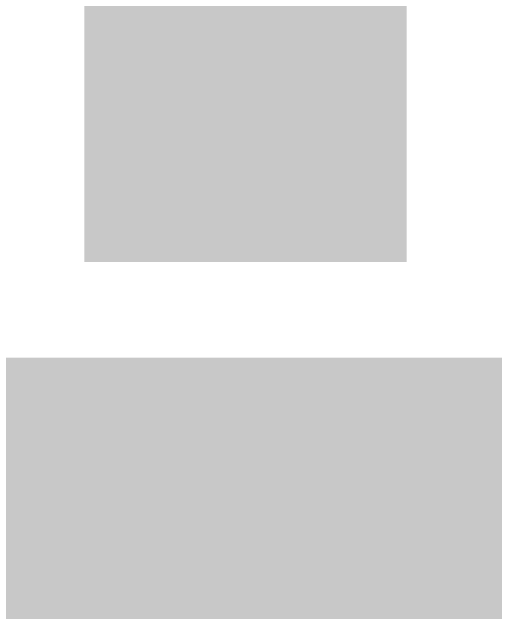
# Model space of a CAD drawing. Header units: inches. Extents: x -2 to 289, y -4 to 187.
# Drawn here: x 62.697 to 63.808, y 42.212 to 43.605 of the extents above; entities that cross this region are included whole.
import ezdxf

# ---------------------------------------------------------------- set-up
doc = ezdxf.new("R2010")
doc.units = ezdxf.units.IN
for name, color, linetype in [('Bottom Layer', 5, 'Continuous'), ('Top Layer', 1, 'Continuous'), ('Top Paste', 8, 'Continuous'), ('Top Solder', 216, 'Continuous')]:
    doc.layers.add(name, color=color, linetype=linetype)

# ---------------------------------------------------------------- blocks, each defined once
blk = doc.blocks.new('SOIC_16_300____4')
at = {"layer": 'Top Layer'}
blk.add_hatch(color=1, dxfattribs=at).paths.add_polyline_path([(4.05, -4.145), (5.7, -4.145), (5.7, -4.745), (4.05, -4.745)])
at = {"layer": 'Top Paste'}
blk.add_hatch(color=8, dxfattribs=at).paths.add_polyline_path([(4.05, -4.145), (5.7, -4.145), (5.7, -4.745), (4.05, -4.745)])
at = {"layer": 'Top Solder'}
blk.add_hatch(color=216, dxfattribs=at).paths.add_polyline_path([(3.98, -4.075), (5.77, -4.075), (5.77, -4.815), (3.98, -4.815)])

msp = doc.modelspace()

# ---------------------------------------------------------------- linework, layer by layer
at = {"layer": 'Bottom Layer', "const_width": 0.381}
msp.add_lwpolyline([(61.1899, 42.6212), (78.9028, 42.6212)], dxfattribs=at)
at = {"layer": 'Top Layer', "const_width": 0.381}
msp.add_lwpolyline([(62.4843, 42.4021), (65.3921, 42.4021)], dxfattribs=at)

# ---------------------------------------------------------------- block references
at = {"rotation": 90}
msp.add_blockref('SOIC_16_300____4', (58.7879, 39.0511), dxfattribs=at)

doc.saveas('drawing.dxf')
